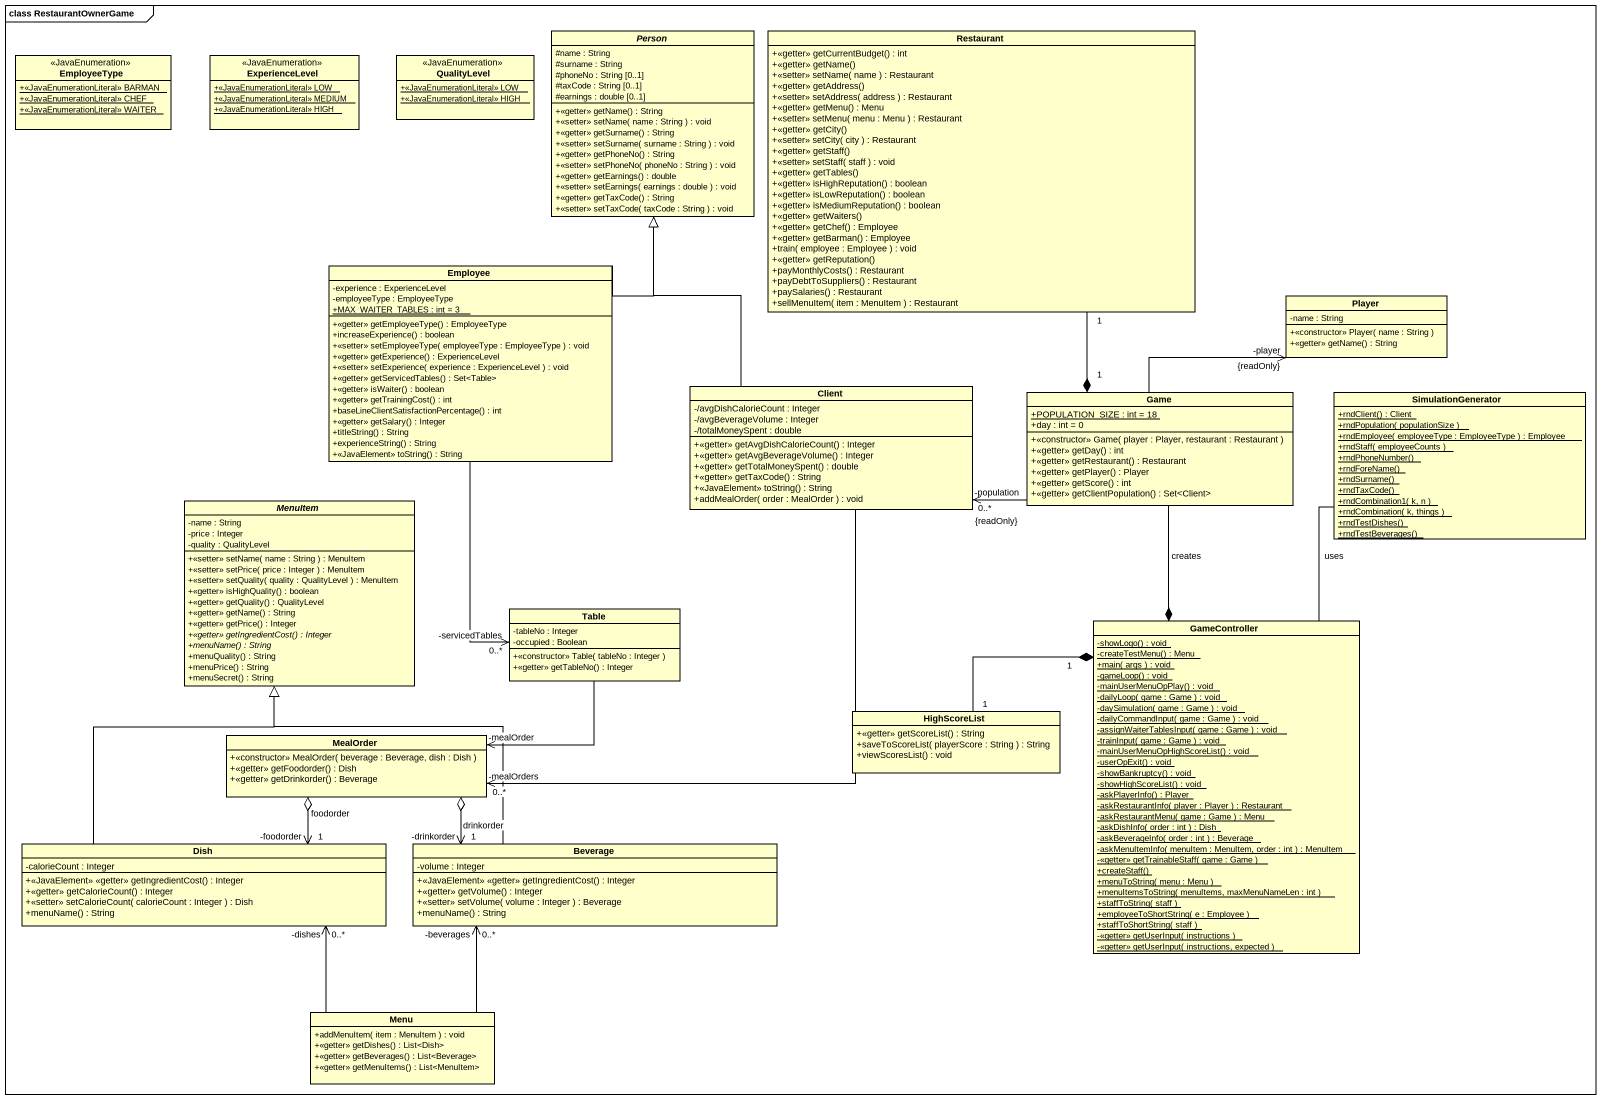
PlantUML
@startuml
mainframe class RestaurantOwnerGame
hide circle
hide empty members
skinparam classAttributeIconSize 0
abstract class "Person" as Person_ {
  #name : String
  #surname : String
  #phoneNo : String [0..1]
  #taxCode : String [0..1]
  #earnings : double [0..1]
  +<<getter>> getName() : String
  +<<setter>> setName( name : String ) : void
  +<<getter>> getSurname() : String
  +<<setter>> setSurname( surname : String ) : void
  +<<getter>> getPhoneNo() : String
  +<<setter>> setPhoneNo( phoneNo : String ) : void
  +<<getter>> getEarnings() : double
  +<<setter>> setEarnings( earnings : double ) : void
  +<<getter>> getTaxCode() : String
  +<<setter>> setTaxCode( taxCode : String ) : void
}
class Restaurant {
  +<<getter>> getCurrentBudget() : int
  +<<getter>> getName()
  +<<setter>> setName( name ) : Restaurant
  +<<getter>> getAddress()
  +<<setter>> setAddress( address ) : Restaurant
  +<<getter>> getMenu() : Menu
  +<<setter>> setMenu( menu : Menu ) : Restaurant
  +<<getter>> getCity()
  +<<setter>> setCity( city ) : Restaurant
  +<<getter>> getStaff()
  +<<setter>> setStaff( staff ) : void
  +<<getter>> getTables()
  +<<getter>> isHighReputation() : boolean
  +<<getter>> isLowReputation() : boolean
  +<<getter>> isMediumReputation() : boolean
  +<<getter>> getWaiters()
  +<<getter>> getChef() : Employee
  +<<getter>> getBarman() : Employee
  +train( employee : Employee ) : void
  +<<getter>> getReputation()
  +payMonthlyCosts() : Restaurant
  +payDebtToSuppliers() : Restaurant
  +paySalaries() : Restaurant
  +sellMenuItem( item : MenuItem ) : Restaurant
}
class EmployeeType <<JavaEnumeration>> {
  {static} +<<JavaEnumerationLiteral>> BARMAN
  {static} +<<JavaEnumerationLiteral>> CHEF
  {static} +<<JavaEnumerationLiteral>> WAITER
}
class ExperienceLevel <<JavaEnumeration>> {
  {static} +<<JavaEnumerationLiteral>> LOW
  {static} +<<JavaEnumerationLiteral>> MEDIUM
  {static} +<<JavaEnumerationLiteral>> HIGH
}
class QualityLevel <<JavaEnumeration>> {
  {static} +<<JavaEnumerationLiteral>> LOW
  {static} +<<JavaEnumerationLiteral>> HIGH
}
class Employee {
  -experience : ExperienceLevel
  -employeeType : EmployeeType
  {static} +MAX_WAITER_TABLES : int = 3
  +<<getter>> getEmployeeType() : EmployeeType
  +increaseExperience() : boolean
  +<<setter>> setEmployeeType( employeeType : EmployeeType ) : void
  +<<getter>> getExperience() : ExperienceLevel
  +<<setter>> setExperience( experience : ExperienceLevel ) : void
  +<<getter>> getServicedTables() : Set<Table>
  +<<getter>> isWaiter() : boolean
  +<<getter>> getTrainingCost() : int
  +baseLineClientSatisfactionPercentage() : int
  +<<getter>> getSalary() : Integer
  +titleString() : String
  +experienceString() : String
  +<<JavaElement>> toString() : String
}
class Player {
  -name : String
  +<<constructor>> Player( name : String )
  +<<getter>> getName() : String
}
class Client {
  -/avgDishCalorieCount : Integer
  -/avgBeverageVolume : Integer
  -/totalMoneySpent : double
  +<<getter>> getAvgDishCalorieCount() : Integer
  +<<getter>> getAvgBeverageVolume() : Integer
  +<<getter>> getTotalMoneySpent() : double
  +<<getter>> getTaxCode() : String
  +<<JavaElement>> toString() : String
  +addMealOrder( order : MealOrder ) : void
}
class Game {
  {static} +POPULATION_SIZE : int = 18
  +day : int = 0
  +<<constructor>> Game( player : Player, restaurant : Restaurant )
  +<<getter>> getDay() : int
  +<<getter>> getRestaurant() : Restaurant
  +<<getter>> getPlayer() : Player
  +<<getter>> getScore() : int
  +<<getter>> getClientPopulation() : Set<Client>
}
class SimulationGenerator {
  {static} +rndClient() : Client
  {static} +rndPopulation( populationSize )
  {static} +rndEmployee( employeeType : EmployeeType ) : Employee
  {static} +rndStaff( employeeCounts )
  {static} +rndPhoneNumber()
  {static} +rndForeName()
  {static} +rndSurname()
  {static} +rndTaxCode()
  {static} +rndCombination1( k, n )
  {static} +rndCombination( k, things )
  {static} +rndTestDishes()
  {static} +rndTestBeverages()
}
abstract class MenuItem {
  -name : String
  -price : Integer
  -quality : QualityLevel
  +<<setter>> setName( name : String ) : MenuItem
  +<<setter>> setPrice( price : Integer ) : MenuItem
  +<<setter>> setQuality( quality : QualityLevel ) : MenuItem
  +<<getter>> isHighQuality() : boolean
  +<<getter>> getQuality() : QualityLevel
  +<<getter>> getName() : String
  +<<getter>> getPrice() : Integer
  {abstract} +<<getter>> getIngredientCost() : Integer
  {abstract} +menuName() : String
  +menuQuality() : String
  +menuPrice() : String
  +menuSecret() : String
}
class Table {
  -tableNo : Integer
  -occupied : Boolean
  +<<constructor>> Table( tableNo : Integer )
  +<<getter>> getTableNo() : Integer
}
class GameController {
  {static} -showLogo() : void
  {static} -createTestMenu() : Menu
  {static} +main( args ) : void
  {static} -gameLoop() : void
  {static} -mainUserMenuOpPlay() : void
  {static} -dailyLoop( game : Game ) : void
  {static} -daySimulation( game : Game ) : void
  {static} -dailyCommandInput( game : Game ) : void
  {static} -assignWaiterTablesInput( game : Game ) : void
  {static} -trainInput( game : Game ) : void
  {static} -mainUserMenuOpHighScoreList() : void
  {static} -userOpExit() : void
  {static} -showBankruptcy() : void
  {static} -showHighScoreList() : void
  {static} -askPlayerInfo() : Player
  {static} -askRestaurantInfo( player : Player ) : Restaurant
  {static} -askRestaurantMenu( game : Game ) : Menu
  {static} -askDishInfo( order : int ) : Dish
  {static} -askBeverageInfo( order : int ) : Beverage
  {static} -askMenuItemInfo( menuItem : MenuItem, order : int ) : MenuItem
  {static} -<<getter>> getTrainableStaff( game : Game )
  {static} +createStaff()
  {static} +menuToString( menu : Menu )
  {static} +menuItemsToString( menuItems, maxMenuNameLen : int )
  {static} +staffToString( staff )
  {static} +employeeToShortString( e : Employee )
  {static} +staffToShortString( staff )
  {static} -<<getter>> getUserInput( instructions )
  {static} -<<getter>> getUserInput( instructions, expected )
}
class HighScoreList {
  +<<getter>> getScoreList() : String
  +saveToScoreList( playerScore : String ) : String
  +viewScoresList() : void
}
class MealOrder {
  +<<constructor>> MealOrder( beverage : Beverage, dish : Dish )
  +<<getter>> getFoodorder() : Dish
  +<<getter>> getDrinkorder() : Beverage
}
class Dish {
  -calorieCount : Integer
  +<<JavaElement>> <<getter>> getIngredientCost() : Integer
  +<<getter>> getCalorieCount() : Integer
  +<<setter>> setCalorieCount( calorieCount : Integer ) : Dish
  +menuName() : String
}
class Beverage {
  -volume : Integer
  +<<JavaElement>> <<getter>> getIngredientCost() : Integer
  +<<getter>> getVolume() : Integer
  +<<setter>> setVolume( volume : Integer ) : Beverage
  +menuName() : String
}
class Menu {
  +addMenuItem( item : MenuItem ) : void
  +<<getter>> getDishes() : List<Dish>
  +<<getter>> getBeverages() : List<Beverage>
  +<<getter>> getMenuItems() : List<MenuItem>
}
Employee -up-|> Person_
Player "-player\n{readOnly}" <-left- Game
Client -up-|> Person_
Client "-population\n0..*\n{readOnly}" <-right- Game
Game "1" *-up- "1" Restaurant
Table "-servicedTables\n0..*" <-up- Employee
GameController *-up- Game : creates
GameController -up- SimulationGenerator : uses
GameController "1" *-left- "1" HighScoreList
MealOrder "-mealOrders\n0..*" <-up- Client
MealOrder "-mealOrder" <-right- Table
MealOrder o--> "-foodorder\n1" Dish : foodorder
MealOrder o-right-> "-drinkorder\n1" Beverage : drinkorder
Dish -up-|> MenuItem
Dish "-dishes\n0..*" <-- Menu
Beverage -up-|> MenuItem
Beverage "-beverages\n0..*" <-- Menu
@enduml
